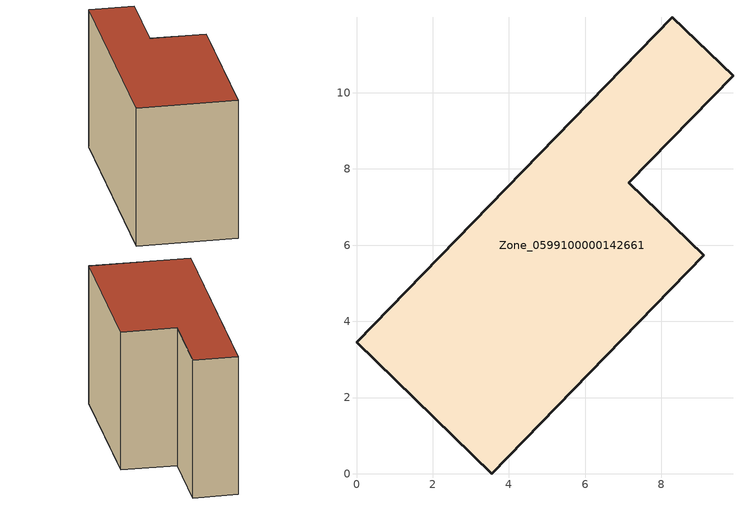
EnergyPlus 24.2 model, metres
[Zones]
Zone_0599100000142661
 floor ground (C_G): 0,3.45 8.29,11.98 9.88,10.44 7.15,7.64 9.11,5.73 3.55,0 z0
 wall outside (C_F): 3.55,0 9.11,5.73 7.15,7.64 9.88,10.44 8.29,11.98 0,3.45 3.55,0 z0:7.2
 roof outside (C_R): 8.29,11.98 0,3.45 3.55,0 9.11,5.73 7.15,7.64 9.88,10.44 z7.2
[BUILDING]
Pand.0599100000142661: North Axis=0; Terrain=City; Loads Convergence Tolerance Value=0.04; Temperature Convergence Tolerance Value=0.4; Solar Distribution=FullExterior; Maximum Number of Warmup Days=25; Minimum Number of Warmup Days=1
[Site:Location]
Rotterdam.The.Hague.AP_ZH_NLD Design_Conditions: Latitude=51.96; Longitude=4.45; Time Zone=1; Elevation=-4.5
[SITE:GROUNDTEMPERATURE:BUILDINGSURFACE]
18, 18, 18, 18, 18, 18, 18, 18, 18, 18, 18, 18
[MATERIAL] Thermal Absorptance=0.9; Solar Absorptance=0.7; Visible Absorptance=0.7
Name | Roughness | Thickness | Conductivity | Density | Specific Heat
G.TI.1946 | MediumSmooth | 0.15 | 1 | 540 | 1210
F.TI.1946 | Rough | 0.3 | 0.857143 | 1920 | 840
R.TI.1946 | MediumRough | 0.2 | 0.1 | 1500 | 1000
[CONSTRUCTION]
C_G: G.TI.1946
C_F: F.TI.1946
C_R: R.TI.1946
[ZONE]
Zone_0599100000142661: Type=1; Multiplier=1; Ceiling Height=Autocalculate; Volume=Autocalculate; Floor Area=autocalculate; Part of Total Floor Area=Yes
[ZONEINFILTRATION:DESIGNFLOWRATE]
Infil_Zone_0599100000142661: Zone or ZoneList or Space or SpaceList=Zone_0599100000142661; Schedule=AlwaysOn; Design Flow Rate Calculation Method=Flow/Area; Flow Rate per Floor Area=0.003; Constant Term Coefficient=1; Temperature Term Coefficient=0; Velocity Term Coefficient=0; Velocity Squared Term Coefficient=0
[HVACTEMPLATE:ZONE:IDEALLOADSAIRSYSTEM]
Zone_0599100000142661: Maximum Heating Supply Air Temperature=50; Minimum Cooling Supply Air Temperature=13; Maximum Heating Supply Air Humidity Ratio=0.0156; Minimum Cooling Supply Air Humidity Ratio=0.0077; Heating Limit=NoLimit; Cooling Limit=NoLimit; Dehumidification Control Type=ConstantSensibleHeatRatio; Cooling Sensible Heat Ratio=0.7; Dehumidification Setpoint=60; Humidification Control Type=None; Humidification Setpoint=30; Outdoor Air Method=None; Outdoor Air Flow Rate per Person=0.00944; Outdoor Air Flow Rate per Zone Floor Area=0; Outdoor Air Flow Rate per Zone=0; Demand Controlled Ventilation Type=None; Outdoor Air Economizer Type=NoEconomizer; Heat Recovery Type=None; Sensible Heat Recovery Effectiveness=0.7; Latent Heat Recovery Effectiveness=0.65
[ZONECONTROL:THERMOSTAT]
ThermostatControl_Zone_0599100000142661: Zone or ZoneList=Zone_0599100000142661; Control Type Schedule=DualSetpointControlType; Control 1=Thermostat_Zone_0599100000142661; Temperature Difference Between Cutout And Setpoint=0
[THERMOSTATSETPOINT:DUALSETPOINT]
Thermostat_Zone_0599100000142661: Heating Setpoint Temperature Schedule=HeatingSetpoint_Zone_0599100000142661; Cooling Setpoint Temperature Schedule=CoolingSetpoint_Zone_0599100000142661
[SCHEDULE:COMPACT]
HeatingSetpoint_Zone_0599100000142661: Through: 12/31, For: AllDays, Until: 24:00, 21
CoolingSetpoint_Zone_0599100000142661: Through: 12/31, For: AllDays, Until: 24:00, 24
DualSetpointControlType: Through: 12/31, For: AllDays, Until: 24:00, 4
AlwaysOn: Through: 12/31, For: AllDays, Until: 24:00, 1
